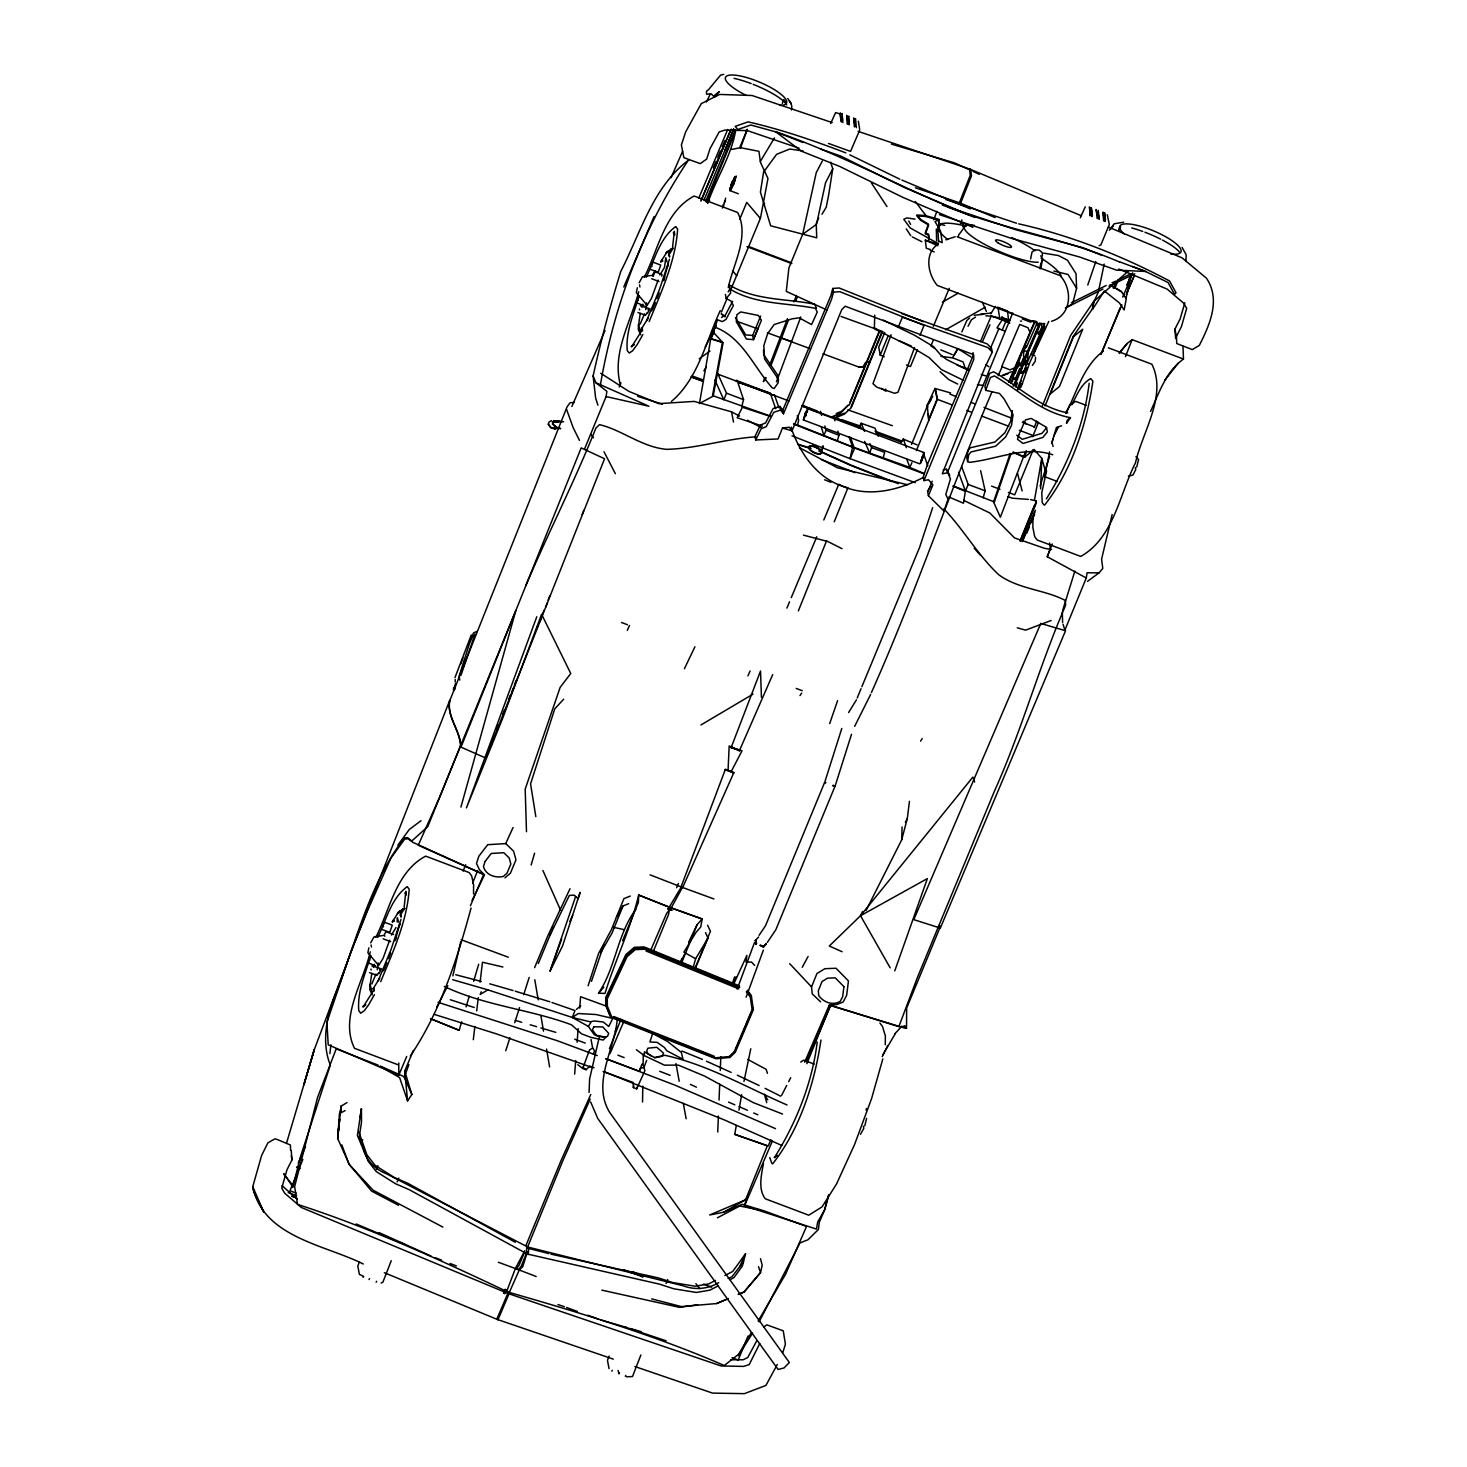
<?xml version="1.0" encoding="UTF-8"?>
<svg xmlns="http://www.w3.org/2000/svg" width="1467" height="1467" viewBox="0 0 1467 1467"><rect width="100%" height="100%" fill="white"/><g stroke="black" fill="none" stroke-linecap="round" stroke-linejoin="round"><path stroke-width="1.5" d="M470.43 905.762L483.688 874.387L413.016 842.425L408.119 838.794L404.69 839.106L390.864 858.122L367.502 910.769L350.631 952.743L326.903 1022.297L328.223 1044.779L398.749 1075.274L398.804 1063.025M378.101 962.957L377.257 969.797M646.562 302.862L645.718 309.702M473.529 893.935L473.603 885.041L471.677 875.909L469.165 872.572L425.668 856.141C396.053 871.728 389.892 909.632 375.864 937.266M817.192 1042.102C812.296 1082.848 796.141 1122.952 774.411 1157.646L777.272 1155.373L774.356 1157.261M820.952 1040.048C814.607 1083.306 799.772 1129.48 772.651 1163.844M885.279 1044.779L885.371 1035.867L882.456 1026.368L879.925 1023.031M1032.951 518.585L1032.878 527.497L1034.712 536.665L1037.224 540.003L1080.721 556.433C1113.801 537.912 1119.559 494.122 1135.495 462.783C1142.408 431.628 1167.439 395.742 1151.888 364.238L1108.374 347.826M1089.156 383.327C1084.26 424.055 1068.104 464.177 1046.374 498.872M927.254 405.204L928.593 419.837L937.083 399.171L935.066 388.37L927.254 405.204L932.774 396.347M927.566 407.533L927.584 405.387L911.539 444.464M642.546 1102.029L642.784 1086.13M643.096 1065.684L643.261 1054.333M782.534 1114.04L753.249 1102.597L704.6 1076.081L678.359 1065.134L664.478 1065.152L644.306 1055.617L644.398 1051.839L654.997 1057.817L662.204 1056.24L663.487 1053.104L656.794 1047.291L647.846 1048.19L646.672 1051.05L648.029 1053.874L651.605 1056.203M963.306 380.265L941.392 369.574L928.978 357.49L911.08 346.744L875.432 329.36L874.369 328.205L874.735 315.13M1185.959 261.511L1186.143 254.726L1182.109 247.446M866.062 910.512L901.692 839.839L902.077 826.948M454.752 686.648L453.798 690.407L454.073 688.243M866.612 1118.386L864.778 1125.812M1040.635 488.878L1041.772 458.364L1034.052 449.452L1024.773 457.117L1013.66 452.203M589.074 1092.475L589.606 1078.997L599.325 1036.839M635.889 909.265C617.13 934.332 615.828 967.633 598.518 993.214L604.991 993.416C615.241 960.243 630.682 928.483 638.695 895.035L671.208 907.908L682.412 887.443M717.73 1131.992L718.39 1116.039M719.05 1100.067L719.71 1084.113M720.279 1070.433L720.847 1056.753M397.154 922.028L397.337 917.81L398.547 922.028M370.014 985.842L371.774 973.465M638.475 325.729L640.235 313.37M442.906 1227.109L373.223 1190.269L349.586 1165.018L337.685 1138.594L341.059 1106.21L346.964 1102.597M337.685 1138.557L339.445 1113.563L345.112 1110.592M1040.653 323.363L1024.498 360.937L1020.464 373.15L1022.389 373.223M791.502 109.988L791.795 105.862L789.741 101.296M1039.718 322.905L1023.324 360.827L1023.122 358.957L1020.023 366.072L1019.767 362.532L1017.566 367.759M1039.59 332.844L1037.297 331.652L1038.324 334.329L1041.863 327.104L1041.662 323.253M1040.543 335.356L1043.844 328.626L1043.66 325.032M574.661 1074.137L575.706 1060.476M577.099 1042.267L578.145 1028.605M579.722 1008.104L580.584 996.716L606.861 1006.325M718.683 1282.69A39.811 38.564 -10.6 0 1 683.31 1285.844L526.8 1246.803L526.268 1253.79L659.527 1284.157L673.72 1288.778L696.367 1292.464L709.881 1290.153L718.427 1285.77M455.302 687.895L454.953 685.896M777.382 378.633L777.712 375.112L763.739 354.757L763.518 350.32M1036.692 321.346L1036.527 324.372L1026.258 347.496C1026.46 341.114 1021.307 357.71 1024.553 357.93M791.538 341.609L767.443 332.826M454.715 689.6L455.393 683.475M723.194 207.305L725.652 198.173M738.249 193.736L729.667 190.508L732.125 181.395M329.892 1053.636L330.955 1044.797M473.291 1039.7L474.868 1026.423M476.702 1010.928L478.279 997.652M480.112 982.138L482.478 962.224L502.888 967.01M901.692 839.839L907.34 818.366L909.43 801.349M921.276 460.143L921.093 461.628L924.338 452.68L808.024 408.78L805.438 412.85L803.421 419.965L919.754 463.865L922.321 459.794M923 454.935L922.138 458.786L923.256 456.347M600.296 385.473C613.903 305.943 642.711 228.522 687.656 161.242M830.707 162.287L832.743 168.815L828.617 195.221L826.214 207.25L821.978 214.274M584.673 448.7L606.091 396.567L606.88 391.359L595.895 382.777L593.126 375.919C600.902 340.711 610.162 305.851 620.798 271.358C640.731 232.886 652.852 186.437 689.215 159.665M1063.062 624.282L1064.877 630.132L1086.277 577.998L1087.065 572.772L1099.021 572.863L1102.781 568.462L1101.589 559.147L1112.151 514.587M360.13 1117.286L361.414 1108.777L361.505 1122.108L359.378 1136.283L368.089 1161.112L376.322 1171.638L395.522 1183.741L409.183 1189.645L528.248 1254.542L528.743 1247.537L386.499 1173.802A39.811 38.564 -10.6 0 1 362.881 1148.368L357.38 1135.458L361.414 1108.777M1012.322 410.577L1010.653 421.414L1004.877 432.765L994.938 442.025L970.237 447.802L967.963 450.589L966.826 457.447L967.597 461.592L969.54 462.325C997.248 459.373 1025.158 445.436 1052.701 454.77M526.58 1248.124L526.8 1246.803M1015.237 373.076L1021.839 352.172M379.605 970.035L379.898 968.33L371.848 965.854M404.14 906.991L405.864 891.423L406.304 894.98L404.819 893M460.73 941.759L452.881 975.83M648.066 309.94L648.359 308.235L640.309 305.759M661.727 276.181L662.02 274.457L654.52 271.633L652.888 274.219M672.601 246.896L674.325 231.328L674.765 234.885L673.28 232.905M806.667 411.017L803.421 419.965L808.024 408.78L806.19 412.685M745.584 1199.768L709.698 1214.969L723.689 1212.237L745.584 1199.768L767.314 1145.819L734.747 1134.339L736.287 1125.537M738.965 1110.116L741.66 1094.694M743.952 1081.491L750.792 1048.758M763.463 1163.258C761.593 1174.627 757.724 1188.692 765.279 1198.777L808.775 1215.208L822.052 1206.883L836.483 1184.071L854.601 1144.462L871.563 1098.636L882.822 1058.899M866.117 1110.171L866.41 1108.465M1034.51 500.064L1041.772 458.364L1045.513 471.274M1126.014 298.388L1131.405 274.604M967.597 461.592L968.733 454.733L971.007 451.946L995.708 446.17L1005.647 436.909L1011.441 425.558L1013.092 414.721L1003.996 398.804L999.485 393.449L985.696 390.332L984.925 386.188L989.62 373.388L993.636 371.774C1018.208 385.894 1038.856 407.441 1067.756 412.887M732.418 182.898L732.822 180.643M707.644 203.546C716.061 178.479 731.373 156.162 735.719 130.05M712.32 331.175L722.461 342.159L712.54 395.558L770.945 416.28M1040.763 268.754L1042.56 259.072M826.82 309.94L786.275 291.383L788.934 267.783L802.669 234.317L816.239 172.684L822.29 161.077M1128.086 271.322L1093.74 301.469L1092.292 309.06L1073.312 336.236L1045.091 405.882M850.402 437.258L854.014 447.472L797.663 425.082L798.653 419.929L797.241 415.693M1048.758 321.438L1029.834 362.386L1021.087 386.958L1017.456 389.672L1026.827 363.321L1044.687 323.602M1030.623 258.962L1031.998 252.049L1034.913 249.848L1039.149 250.087L1042.248 252.617L1042.359 255.973M1098.765 290.063L1104.156 264.097M806.337 413.401L806.006 415.876M1039.755 268.626L1040.983 262.868M823.079 445.895L821.538 452.771A7.023 2.769 26.3 0 0 812.92 446.445A7.023 2.769 26.3 0 0 810.187 450.149A7.023 2.769 26.3 0 0 820.676 453.945L820.713 449.104M617.24 1019.73C614.435 1049.932 591.586 1083.361 609.795 1112.609L789.356 1362.513L784.001 1367.977L778.097 1369.444L597.711 1118.404L590.688 1102.029M629.508 625.51L627.308 630.37M750.059 671.024L747.913 675.902M1010.671 383.382L1015.696 370.344M856.38 127.647L855.518 118.625L855.041 119.561M842.847 122.531L842.021 113.527L842.516 120.514M454.99 677.552L471.274 634.991M399.152 926.631L399.886 923.715L395.063 940.769L396.182 937.083M525.773 585.736C547.448 534.63 572.863 484.899 593.805 433.315L595.932 428.034L599.471 424.641C622.32 430.088 641.941 447.16 666.55 449.342C696.752 448.627 725.78 438.761 755.835 436.836M667.613 266.517L668.347 263.62L663.524 280.674L664.661 276.988M471.054 908.055C457.154 959.418 440.32 1011.68 410.283 1056.038M724.881 1275.557L732.748 1271.431L745.511 1253.79L742.43 1265.911L733.922 1277.665L729.979 1279.737M1046.613 470.815L1041.772 492.765L1042.212 502.594L1043.862 504.795M1043.642 253.131L1058.422 255.551L1067.499 260.227L1076.044 273.742L1076.595 288.265L1072.579 303.926L1065.427 308.088M729.667 190.508C733.958 187.776 738.048 169.989 730.823 187.721M883.226 457.906L884.674 452.313L871.618 447.637L869.876 443.566M1049.583 451.873L1044.669 476.683L1057.395 481.488M1051.857 443.107L1053.013 438.725M832.761 288.467L830.927 295.472L782.81 410.1L783.488 413.786L831.606 299.158L833.458 292.153L832.761 288.467L839.142 287.99L923.348 321.695M741.715 406.652L743.549 399.647L737.131 380.338M1024.975 453.101L1000.366 517.191L993.544 501.971L1010.213 453.505M1024.773 457.117L1026.368 451.084M828.617 1194.835L824.454 1210.128L817.706 1221.993L816.441 1229.089L744.539 1205.819L746.52 1198.392M453.321 689.93L454.293 687.693M454.99 687.986L455.43 686.373M983.202 497.771L985.127 490.803L980.634 470.669M286.523 1143.196L314.25 1049.73L353.969 944.198M460.913 807.088L515.852 610.437L439.66 797.094L418.26 845.212L484.477 874.937L472.062 900.445M368.877 947.847L367.869 952.798L378.339 965.084M389.635 940.182L382.997 958.538L378.504 965.634M637.338 287.752L636.33 292.703L646.8 304.989M658.115 280.087L651.458 298.443L646.965 305.539M805.236 416.041L805.713 414.372M693.286 967.01L695.633 958.721L708.011 938.055L705.499 932.645M828.947 1194.651L824.656 1209.908L819.301 1222.304L818.384 1229.529L808.005 1239.743L799.955 1242.952L759.173 1321.749M460.986 675.242L475.051 634.019M1184.841 302.789L1180.165 318.871L1174.884 329.195L1175.635 338.547M373.407 967.413L374.323 964.296M641.868 307.318L642.784 304.201M646.69 1060.439L643.94 1067.408L644.857 1070.763L636.678 1088.844L633.341 1087.579L633.872 1085.818M431.188 1019.033L459.171 1030.311L461.683 1021.784M466.103 1006.875L469.238 996.221M473.639 981.313L478.682 964.277M531.146 864.962L534.611 853.207M1014.926 385.491L1024.498 360.937L1027.468 362.111M376.01 973.941L371.811 984.027M644.471 313.846L640.272 323.932M400.986 919.406L391.121 949.332L378.834 979.204M669.447 259.292L659.582 289.219L647.295 319.109M728.255 287.697C733.188 263.895 749.912 236.132 737.626 212.477L694.129 196.046C664.514 211.633 658.353 249.537 644.325 277.171M1040.085 486.109L1049.602 456.402M1062.786 609.997L1074.871 571.103M732.968 181.395L734.013 178.057M1009.058 382.41L1035.28 321.071M527.405 1251.809L522.729 1266.755L519.281 1270L509.232 1292.629C440.1 1259.878 370.326 1227.934 297.508 1204.37L294.629 1186.546L317.532 1097.518L336.2 1048.887L378.101 1065.134M837.254 440.815L838.996 435.314L837.84 431.17M782.755 1352.647L785.413 1344.23L783.25 1330.826L766.874 1324.866L763.684 1327.048M505.785 1050.702L509.911 1037.774M514.734 1022.701L519.538 1007.609M523.682 994.681L529.184 977.444M1019.785 368.474L1015.201 379.256L1014.522 378.101L1013.569 379.623L1013.495 377.056M759.741 1343.534L749.234 1364.567L743.549 1366.4L721.122 1365.96L507.82 1293.417L496.763 1319.255L613.298 1359.139M680.431 962.81L681.788 958.556M575.632 896.502L550.107 971.044L562.576 945.903L580.107 892.413L578.108 898.739L574.129 895.09L569.324 895.475L549.923 935.469L538.297 963.507M588.102 985.806L598.591 953.44L611.372 929.748L623.878 898.666L630.278 896.062M591.458 981.405L603.891 944.73M681.44 963.324L697.155 924.577L702.18 919.002L669.245 907.156L681.33 887.022M932.664 507.637L919.534 547.539L861.862 686.721M747.29 129.518L740.45 148.149M921.441 459.244L920.616 463.297M943.208 469.807L946.362 469.257L950.469 478.957L945.793 494.452L948.03 499.22L944.014 511.066L928.428 495.754L932.884 484.88L928.464 479.746L923.953 480.626L973.74 359.543L973.666 354.702L845.212 306.218L841.728 309.702L792.033 430.821L782.479 428.089L778.005 438.963L755.707 439.972L755.028 436.286L760.493 425.008L765.536 422.973L773.127 408.578L779.912 406.432L782.81 410.1M1136.723 467.038L1138.575 459.611L1135.953 456.53M824.967 781.489L841.801 728.439M835.328 785.413L851.502 734.307M758.457 327.453L753.451 339.629L746.428 339.042L736.269 321.676L736.911 314.635L740.817 311.939L758.366 315.442L761.41 320.246L753.451 339.629L752.681 335.466L760.639 316.083M732.565 982.927L734.674 976.82M733.243 985.164L746.886 955.384L746.006 962.132L751.507 962.059L754.735 965.488M737.204 989.033L754.478 942.621M746.098 997.23L763.372 950.103M1011.075 453.486L994.406 501.952L953.367 485.962M1087.762 285.038L1095.812 261.603M829.68 723.579L837.584 700.658M636.678 1088.844L637.283 1087.102M1025.965 370.271L1026.973 367.337M370.252 951.845C363.358 982.358 339.28 1017.493 354.501 1048.318L398.015 1064.749M370.473 956.741C365.136 974.198 357.123 992.04 358.792 1010.653L360.442 1012.853M638.713 291.731C630.902 321.676 611.574 353.419 620.449 384.886M638.934 296.646C633.597 314.103 625.584 331.945 627.253 350.558L628.903 352.758M460.858 663.836L462.967 657.876M894.76 970.879L927.382 878.586L860.524 915.72L829.313 946.013L842.095 951.716M782.333 103.442L783.708 99.573A32.971 8.747 22.8 0 1 785.817 103.607M549.923 935.469L552.986 926.979M1026.075 451.103L1023.911 457.117L1012.798 452.203M550.107 971.044L561.659 939.1M871.618 447.637L869.656 453.046L864.65 441.365M404.305 1077.181L408.908 1064.584M990.188 348.963L999.027 328.351M536.794 616.763L466.433 807.877L502.686 718.262L541.598 614.288L570.755 673.5L560.174 687.308L525.186 789.118L526.488 831.697M985.696 390.332L990.408 377.532L994.406 375.919C1019.492 390.57 1040.837 412.282 1070.507 417.655L1066.472 423.431L1067.279 420.094L1070.507 417.655M722.497 208.039L723.286 204.5M734.49 180.661L733.243 182.898M733.537 184.402L736.287 176.04L734.252 179.359M594.08 1067.774L589.826 1066.124L586.048 1069.718L582.711 1068.471L589.569 1049.895L592.65 1048.043L591.018 1039.425M891.111 334.751L872.957 383.694L876.918 387.215L894.595 393.284L897.969 392.294L914.546 347.587M933.745 219.812L936.9 211.303M960.335 224.139L961.912 219.885M776.483 381.787L800.799 316.927M1034.235 427.575L1036.637 421.194M1042.212 406.322L1070.617 335.485L1093.74 301.469M1086.277 577.998L1047.255 556.745L1050.317 548.621L1049.602 543.028M388.48 958.684L390.644 953M656.941 298.59L659.105 292.887M524.746 1250.801L515.375 1268.515L506.628 1291.657C580.29 1312.837 653.934 1334.988 724.276 1365.484L738.69 1354.188L751.287 1332.733M605.651 1058.697L639.319 1071.185L642.014 1064.07M764.949 377.422L763.335 381.64L766.251 377.844M769.808 364.788L787.486 318.669M793.959 301.799L796.379 295.472M771.055 365.338L788.513 319.769M377.716 937.395C386.206 920.249 390.955 898.482 407.148 886.71M646.177 277.3C654.667 260.136 659.417 238.387 675.609 226.615M720.242 310.619C705.975 341.279 698.164 378.944 671.409 401.445M795.664 301.175L797.241 297.159M1047.255 556.745L1052.261 543.964M1125.464 356.664L1132.121 339.629L1183.484 359.067L1182.97 346.212M444.336 986.484C484.788 1005.757 529.844 1009.296 571.47 1024.791L581.61 1033.868L590.467 1037.206L603.157 1040.085L605.761 1037.261L594.355 1034.858L588.34 1026.387L572.295 1017.456L574.991 1010.561L551.977 1002.529M609.447 1048.667L620.926 1019.363M733.555 180.111L734.949 176.572M731.263 187.721L733.793 181.413M1034.107 352.465L1041.827 332.899M933.269 340.124L930.94 345.992L934.754 348.376M496.818 729.227L498.523 724.936M502.704 714.411L504.428 710.046M508.591 699.594L510.351 695.175M514.477 684.777L516.164 680.541M536.519 629.27L538.206 625.015M542.24 614.893L544.129 610.144M548.126 600.076L549.795 595.84M582.124 514.495L583.811 510.241M511.873 692.076L513.56 687.821M539.801 621.861L541.488 617.607M545.724 606.971L547.411 602.717M1015.916 387.031L1017.585 382.869M1018.887 386.444L1021.215 380.613M354.776 942.089L449.764 700.272C446.665 716.281 459.996 730.163 460.455 745.933L427.777 826.599L411.75 841.031L407.643 837.675L404.214 837.987C368.492 885.041 355.252 945.628 333.357 999.687C325.747 1019.987 322.043 1044.596 330.313 1065.024L300.332 1157.188L292.887 1187.023L284.066 1173.71M460.986 747.143L581.17 447.893L604.569 458.749L490.968 745.108L485.742 758.036L460.986 747.143C460.931 731.024 446.005 716.593 449.837 700.511L567.051 406.872L570.095 402.728L574.331 402.453M734.289 134.359L706.379 202.391M463.114 871.086L465.644 864.76M472.667 883.006L477.674 870.518M717.308 372.618L726.495 393.156L723.799 399.831L714.906 379.953M527.075 1251.681L521.243 1266.204L518.474 1269.688M772.706 674.618L739.735 749.949L730.768 747.547L742.027 750.792L731.281 771.422L725.065 769.79L733.94 772.412L682.668 887.535L650.083 874.845M798.341 610.932L826.563 540.865M834.246 521.775L847.926 487.796C819.521 480.993 800.909 455.448 791.63 429.153M947.792 471.659L1012.743 312.929M830.23 1006.014L806.868 1063.685M1020.262 541.415L1036.399 501.237M503.566 1293.307L505.216 1289.2M504.758 1293.766L506.427 1289.658M1032.64 436.744L1038.453 422.349M820.658 1001.851L812.223 993.856L811.544 986.924L816.954 973.52L824.876 968.697L836.025 968.257L848.439 980.91L846.679 995.176L843.25 1001.943L836.758 1004.547L829.277 1005.115L804.649 1062.163M628.683 903.654L623.017 905.964L612.069 932.975L600.755 952.725M694.973 968.422L710.431 931.343L707.607 925.255M733.665 128.876L724.973 150.202L733.573 129.279M735.407 129.573L705.774 201.217M739.863 147.342L747.18 129.371M527.093 1248.289L562.65 1161.167L590.192 1099.15M1020.097 540.608L1034.693 504.813M1101.039 354.501L1120.018 307.997M619.221 387.05L620.926 382.869M302.844 1159.407L289.953 1190.764L296.077 1193.074M361.084 1143.637L362.679 1139.749M376.322 1169.566L377.918 1165.678M359.488 1261.858L357.801 1265.984L359.397 1274.383L363.651 1276.382L363.119 1277.335M397.154 1181.907L398.749 1178.019M481.286 991.765L480.186 994.479L487.851 989.858L572.295 1017.456L590.192 1021.839L594.208 1020.977L603.267 1022.004L608.75 1026.46L612.766 1018.446L596.115 1014.541L578.291 1013.532L572.295 1017.456M850.035 402.233L866.337 362.532M867.07 360.754L879.081 331.505M849.301 405.039L866.465 363.248M867.199 361.45L879.228 332.202M851.098 406.836L881.41 333.046M882.419 331.854L851.263 407.716L844.552 414.042L834.521 418.315M884.784 332.422L878.733 347.166L880.218 355.142L884.253 356.664M593.346 1053.838L594.593 1050.794L592.65 1048.043M880.218 355.142L888.012 336.181M898.262 327.196L902.37 317.202L987.951 347.587L992.279 352.098L984.889 367.594L942.309 473.749L947.04 472.942M615.351 1031.173L616.947 1027.303M919.937 335.375L924.045 325.381L839.839 291.676L833.458 292.153M917.407 349.714L910.475 366.567L906.441 365.045M639.319 1071.185L640.566 1068.141L643.94 1067.408M916.362 450.626L937.413 399.354L935.396 388.572L950.598 392.918M932.205 481.194L927.731 492.068L928.428 495.754M857.205 697.999L861.019 688.72M825.774 782.498L824.491 782.755L765.499 925.769L759.062 935.323M854.619 726.385L870.628 694.478M834.851 786.679L775.86 929.693L767.314 942.456M609.135 1356.113L607.448 1360.239L609.043 1368.638M666.11 1283.442L667.705 1279.554M1033.226 449.727L1014.706 494.837L1008.397 492.454M1020.885 540.736L1036.454 502.741M748.097 1335.942L738.213 1359.982L732.106 1357.672M830.67 123.54L835.585 112.611L839.766 113.803L841.435 121.999L840.408 112.922L839.766 113.803M859.68 130.196L850.53 151.394L828.47 143.436M1080.317 217.776L1085.232 206.847M725.927 140.3L715.511 165.276M525.956 1245.483L561.054 1160.562L590.761 1094.529M961.637 466.488L968.183 484.44L965.414 491.097L958.556 472.264M730.438 130.471L701.391 200.025M739.716 219.298L746.74 202.391L760.364 218.418M534.611 967.652L547.961 935.506L570.04 888.69M676.599 887.718L678.359 883.501M708.011 938.055L695.028 969.1M715.401 326.463L710.101 338.327L722.461 342.159M721.379 312.123L727.357 297.783M730.786 289.586L736.764 275.246M1026.68 533.365L1029.321 527.038M1031.081 522.839L1034.602 514.404M727.705 129.481L698.769 198.1M731.208 129.096L700.823 201.144M404.727 1071.093L411.86 1094.51L407.588 1100.837L404.727 1071.093L413.364 1050.445M786.899 608.108L789.521 601.8M791.281 597.619L816.771 536.775M823.794 519.996L838.739 484.33C865.805 498.468 897.804 490.73 923.568 477.325M524.214 1253.001L519.025 1265.379L516.182 1268.827M933.324 326.371L949.259 288.321M922.23 459.281L923.862 455.393M992.022 391.726C949.589 491.207 915.536 593.823 871.38 692.626M298.259 1163.019L305.503 1146.717M703.977 200.117L725.083 149.909M824.839 425.998L826.104 430.198L823.867 435.497L821.227 426.769M1022.206 541.598L1035.39 510.241M940.329 928.098L1065.537 630.737L1040.781 623.438L913.813 919.644L940.329 928.098L939.687 925.824M713.347 167.861L716.024 161.535M717.821 157.317L720.499 150.991M398.749 1075.274L406.707 1056.442M1002.218 330.002L1006.71 319.513L1010.341 320.374L991.215 316.083L980.378 341.646M734.362 1051.417L752.131 1009.571L750.26 996.9L746.3 991.784M735.939 1048.868L753.158 1008.324M1032.236 355.637L1044.761 326.169M1013.165 386.298L1039.901 323.749M1101.589 352.575L1121.852 304.898M722.277 146.792L724.936 140.575M1127.371 285.276L1132.707 272.825M1127.279 291.805L1134.413 275.118M1126.289 294.464L1134.358 275.576M1023.159 539.563L1034.748 512.441M623.787 286.982L654.117 216.456M609.979 1053.673L623.31 1022.682M1034.583 321.695L1008.581 382.117M1115.213 287.33L1117.762 281.371M1122.695 297.086L1128.655 283.241M744.539 1205.819L772.357 1141.088M806.447 1061.741L830.67 1005.372L905.341 1028.294L904.681 1026.258M1127.059 285.056L1131.57 274.622M653.127 276.309L655.492 270.863M649.184 321.566C661.269 291.86 675.517 261.493 677.644 229.109L675.994 226.927M380.723 981.661C392.808 951.955 407.056 921.588 409.183 889.204L407.533 887.022M1066.161 413.089C1076.833 391.799 1083.545 365.723 1103.441 351.035M1127.133 284.488L1131.662 274.054M730.346 190.508L732.216 186.236M671.079 177.672L682.558 151.413M571.855 406.469L605.046 330.497M639.154 282.746L642.473 276.768L652.558 275.264M370.693 942.841L374.012 936.863L384.097 935.359M652.577 308.785L655.309 302.569M384.116 968.88L386.848 962.664M1024.755 372.673L1026.698 368.235M770.909 1139.786L768.195 1145.984L734.747 1134.339M818.714 218.033L816.22 223.699L816.734 237.801L770.652 225.79L760.419 192.122L763.592 172.097L776.63 154.31L789.741 149.029L803.091 150.954M961.82 331.945L966.845 320.503L969.577 318.046M911.906 462.692L909.815 467.423L852.657 446.958L849.008 436.744M1098.123 292.355L1093.942 301.872L1092.493 309.445L1104.394 290.961L1119.523 303.064L1124.162 309.959L1126.234 298.773L1121.375 291.493L1111.601 285.717M1113.343 288.339L1115.965 282.416M1128.618 280.325L1131.222 274.421M651.66 310.857L653.127 307.575M383.199 970.952L384.666 967.67M982.652 341.206L989.968 324.775M995.341 306.456L990.812 313.773M998.147 375.699L1002.181 366.695M469.733 641.336L473.493 632.974L476.83 631.378M680.651 962.719L684.172 954.852M739.698 1266.718L745.511 1253.79M1183.484 359.067C1165.898 371.426 1159.205 392.753 1150.55 411.42M484.477 874.937L479.416 869.656L476.5 863.495L478.81 856.288L487.686 844.699L505.748 843.58L513.065 827.498M653.714 950.433L668.585 914.418L669.594 907.303L638.695 895.035L638.402 902.388L622.576 940.787M569.838 921.459L572.643 915.39M1019.198 387.251L1020.354 384.757M607.026 997.523L609.85 991.509M617.405 975.445L623.053 963.416M1025.543 368.107L1023.911 371.554L1020.464 373.15L1019.822 371.554L1021.821 371.793M1118.844 230.484L1120.605 226.762A32.971 8.747 22.8 0 0 1119.028 229.402M684.411 668.732L694.918 646.8M650.156 951.533L666.531 913.629L670.841 907.78L702.18 919.002L700.694 927.107L696.238 932.058L683.842 952.175L695.633 958.721M733.115 983.092L736.012 977.059M688.591 942.309L697.155 924.577M890.176 967.853L860.524 915.72L862.486 911.667M905.396 822.419L907.34 818.366M1027.523 362.202L1024.351 363.119L1024.589 364.421L1027.633 359.232L1028.202 352.942M651.586 264.812L653.218 262.226L660.718 265.069L658.371 271.78M637.778 298.259L639.41 295.674M647.094 312.728L645.462 315.313L637.962 312.489M383.125 924.907L384.757 922.321L392.257 925.164L389.91 931.875M369.317 958.354L370.949 955.769M384.427 934.314L386.059 931.728L393.559 934.552M378.633 972.823L377.001 975.408L369.501 972.584M755.707 439.972L761.19 428.694L766.232 426.659L773.824 412.264L780.609 410.118L783.488 413.786M1071.754 404.837C1076.76 395.43 1080.849 384.171 1090.568 378.651M706.397 102.03L710.266 94.108M647.479 313.443L649.899 308.51M379.018 973.538L381.438 968.605M732.638 301.358L725.266 315.222L721.544 317.477M734.032 179.359L735.389 176.59M369.061 1279.554L369.519 1278.601M882.786 1054.956L895.328 1033.557M882.235 1056.662L887.81 1045.439M848.384 117.048L848.843 116.131L849.191 124.915L848.586 119.01M611.831 1371.223L612.307 1370.251M291.236 1150.476L291.951 1159.902L286.982 1169.749L281.756 1188.087L284.616 1193.148L301.358 1207.488L509.012 1293.876L497.973 1319.713L384.354 1272.714M1108.429 227.073L1182.09 257.862L1206.497 278.235C1220.929 299.891 1209.762 324.757 1199.328 345.387L1192.304 349.604L1176.736 343.516L1176.461 336.438L1181.43 326.646L1186.675 308.4L1183.832 303.357L1167.09 289.072L1118.844 269.011M376.157 1282.25L376.652 1281.296M968.073 326.297L971.429 319.769L975.482 317.092M705.187 347.092L716.299 325.527M832.743 168.815L825.518 182.825L816.532 224.304L802.669 234.317M436.726 1007.187L447.838 985.622M1053.581 436.543L1058.624 426.732M1065.702 413.016L1069.736 405.167L1075.623 401.353L1086.222 405.35M781.636 1095.317L786.679 1085.507M788.696 1081.601L790.713 1077.677M625.345 1376.321L625.859 1375.368M729.924 188.253L731.96 184.934M724.331 202.464L725.395 200.429M858.8 427.741L861.166 423.266L874.955 428.144L878.201 436.212M802.247 967.303L808.079 956.447M646.709 320.705L648.139 318.046L641.611 328.645L642.473 331.029L642.289 327.783L641.611 328.645M378.248 980.8L379.678 978.141L373.15 988.74L374.012 991.124L373.828 987.878L373.15 988.74M756.88 1340.545L747.748 1357.507L743.146 1359.781L730.694 1359.744M660.792 261.823L661.819 259.934L662.882 261.016L660.792 261.823L666.825 252.196L672.308 248.271M392.331 921.918L393.358 920.029L394.421 921.111L392.331 921.918L398.346 912.309L403.847 908.385M848.604 712.522L856.435 699.851M777.29 1364.475L765.921 1385.435L744.429 1393.65L712.577 1393.118L634.881 1366.529M619.514 1372.984L619.001 1373.901L618.047 1370.416M641.299 331.469L631.543 346.872L634.166 344.562L631.25 346.45M642.858 334.586L637.191 344.562L632.589 350.815L629.343 352.905M372.838 991.564L363.082 1006.967L365.705 1004.657L362.771 1006.564M374.397 994.681L368.73 1004.657L364.128 1010.91L360.882 1013M668.604 255.331L672.986 248.528L671.171 248.803M400.143 915.426L404.525 908.623L402.71 908.898M1025.8 346.194L1023.269 350.888M952.56 357.545L957.749 348.614L971.081 357.013M616.415 917.297L623.017 905.964M953.99 355.509L957.107 350.136M758.146 1321.034L785.615 1274.218L806.538 1226.467L764.344 1210.935L742.247 1204.297L723.689 1212.237M728.164 291.86L729.943 288.889M760.346 161.425L774.466 137.88M659.893 274.989L664.514 267.397L665.798 257.715L667.008 261.933M391.432 935.084L396.053 927.492M928.684 403.627L930.903 400.088M453.45 688.426L454.202 687.216M804.503 416.298L805.438 412.85M807.547 411.475L806.483 412.502M922.651 457.319L922.046 458.272L922.523 456.604L921.863 457.264M738.268 1355.801L752.553 1333.21M920.598 741.11L922.211 738.579M703.848 370.858L706.324 367.043M1009.223 320.356L1003.3 318.156L996.955 327.911L1005.28 331.322M799.992 695.578L801.66 693.066M626.647 1376.816L632.479 1376.541L640.896 1354.976M588.34 1026.387L590.761 1022.792M927.474 491.207L930.867 486.31M900.775 442.631L903.287 439.073L917.077 444.886M1110.482 228.925L1114.187 223.773L1123.685 222.214M965.231 226.01L959.436 233.986A44.597 9.297 23.2 0 0 958.574 236.26M397.905 845.12L409.275 829.497L421.011 820.713M1110.849 228.815L1113.453 225.331L1109.327 230.209M1164.67 380.283L1178.459 362.936M743.604 1261.657L731.886 1276.84L728.109 1278.509M1119.358 353.474L1127.114 343.516L1132.121 339.629M822.033 447.435L822.95 446.28M1046.594 427.686L1042.083 433.278L1022.279 439.33L1016.741 435.167M860.524 915.72L972.859 777.107L974.601 782.058M714.484 97.17L719.215 91.632L713.494 96.162L711.22 93.87L706.654 94.236L706.489 92.769A45.257 9.517 22.3 0 1 708.304 89.945L720.59 75.129L723.708 74.377M1119.211 352.703L1127.114 343.516M598.518 993.214L603.817 987.163M894.943 1033.703L901.655 1026.405M766.031 943.959L763.152 947.132L766.031 943.959L763.372 946.948L765.957 944.051L763.592 946.618L765.902 944.161L763.757 946.307L760.144 945.408L763.904 946.013L765.829 944.308L763.757 946.307L760.163 945.371M563.658 699.191L554.764 708.854L530.559 783.855L535.822 816.606M731.024 184.365L732.051 184.182M758.641 936.973L755.688 940.09L755.817 944.363L755.45 940.384L756.55 943.281M735.077 1050.904L729.062 1056.57L715.309 1057.817L611.684 1016.851L607.356 1006.142L607.265 998.88L627.051 956.759L635.303 949.607L644.912 949.222L738.726 987.529M730.089 289.146C756.128 304.769 786.734 302.642 815.432 308.345L817.229 312.141L811.563 324.592L799.24 317.862L792.143 318.816L774.173 324.537L767.681 333.541L763.83 345.625L764.527 358.902L778.482 379.275L778.152 382.795L774.118 388.553L772.192 387.82C753.69 367.007 742.54 337.52 715.016 327.196L717.491 319.788L722.332 321.621L726.037 319.384L733.408 305.503L730.841 300.882L726.202 298.608L730.713 293.033L729.301 285.001C755.358 300.607 785.964 298.479 814.662 304.201L816.441 307.997M860.469 1134.321L863.806 1128.343L863.403 1126.216M504.96 877.853L510.388 873.232L515.962 859.882L513.597 851.19L505.748 843.58M673.298 248.106L668.475 252.141L671.391 249.812L668.475 252.141L669.539 257.073L669.52 255.625M404.837 908.201L400.014 912.254L402.93 909.907L400.014 912.254L401.078 917.168L401.059 915.72M576.439 1009.369L580.749 1005.757M1087.487 581.39L1099.021 572.863M699.227 358.755L709.955 351.09M1019.033 385.986L1022.572 383.529M1044.614 505.07C1071.735 470.705 1086.552 424.531 1092.897 381.273L1091.246 379.073M800.725 1062.035L803.659 1060.128L814.258 1064.125M700.951 724.955L752.993 694.148M942.364 302.184L958.226 293.143M945.61 329.818L985.237 307.226M1032.346 365.393L1035.225 361.267L1035.574 357.416M1051.582 321.255C1071.845 315.222 1072.909 289.531 1060.201 275.649L957.162 236.755M1065.574 307.923L1102.964 289.072M717.4 1217.793L739.753 1206.021L759.869 1210.037M551.482 420.681L549.098 421.928L548.2 424.403L550.693 427.722L555.461 429.244L556.341 427.502L560.614 428.382M1071.387 302.807L1106.191 285.497M1130.544 273.944L1117.542 280.307M1134.761 273.779L1108.96 286.193M715.548 1280.416L708.708 1283.9L695.193 1286.229L672.546 1282.525L658.353 1277.904L550.95 1254.138M1011.46 371.719L1002.053 375.515M1112.041 282.819L1115.709 281.151M836.263 413.529L841.948 411.108L848.329 405.112L840.499 413.181L831.477 417.031L801.771 405.809M836.373 416.591L844.387 413.162M1033.96 320.631L1030.476 322.117L1022.224 318.871M1015.201 367.63L1009.974 369.867L1001.723 366.603L1019.693 324.445L1027.945 327.709L1030.164 332.569M475.473 634.844L472.759 636L469.44 643.646L459.189 675.957L459.703 680.101M716.556 1303.558L728.329 1298.588L716.556 1303.558L681.293 1306.584L651.678 1298.882M1051.124 620.523L1025.58 630.15L1017.273 627.803M1003.153 375.424L1008.012 373.7M1025.011 364.788L1028.129 363.761M1061.595 425.76L1056.442 427.447L1051.967 442.429L1053.086 446.481M945.812 239.799L955.219 236.737M1018.795 389.672L1018.758 386.298M874.369 328.205L876.569 328.736M552.344 422.056L559.202 421.451M974.198 315.313L983.66 314.25M980.323 314.286L991.234 312.984M705.297 201.162L709.661 200.282M731.52 149.451L740.487 147.69L758.934 151.321L760.474 162.36L767.975 178.497L760.474 218.143L736.636 275.576L732.546 270.753M1042.89 323.712L1044.284 323.455M1128.398 476.133L1133.001 475.015L1135.751 469.55L1135.366 467.441M697.632 1304.805L679.569 1307.372L601.818 1290.135M654.465 1057.542L664.881 1055.286C707.956 1064.749 746.795 1087.542 787.045 1104.963M782.479 428.089L789.356 427.227L792.033 430.821L791.336 427.135M940.237 225.515L938.403 220.435L939.265 227.348M901.27 1026.57L905.066 1026.093L906.514 1028.44L906.661 1008.031L939.962 927.602L939.265 925.329M1020.427 321.163L1021.6 321.071M858.635 367.227L863.201 366.952L865.842 362.477L869.638 362.221M635.064 948.25L644.691 947.865L736.416 985.311M554.434 421.762L558.854 421.964M554.269 422.129L556.011 422.074M940.97 356.371L952.798 357.893L963.122 361.927L965.304 368.584L956.759 364.788M381.182 1283.002L382.832 1282.305L391.249 1260.721M1099.223 245.649L1100.855 244.952L1109.327 224.451L1107.292 214.787M824.491 782.755L825.628 782.865M985.824 315.863L991.215 316.083M1028.459 499.403L1012.175 498.175L1007.976 496.616M752.681 335.466L745.658 334.898L735.48 317.532M612.913 1018.263L615.993 1018.538M554.104 420.717L561.678 421.909M553.939 421.084L557.387 421.542M977.48 384.647L983.33 385.491M915.005 219.133L906.716 217.886L903.782 219.335L910.218 227.953L938.495 243.779C923.99 253.259 927.657 273.651 937.193 285.387L1040.231 324.28M1051.527 549.428L1044.889 548.42L1014.596 537.967L989.895 513.028L963.617 500.32M563.603 421.836L556.855 420.809L552.509 421.689L554.068 425.632L556.782 426.97M1023.929 350.723L1027.377 351.365M556.176 427.887L560.449 428.767M613.114 927.217L624.19 929.656M606.091 396.567L648.927 406.231L595.895 382.777M1053.874 271.083L1068.031 274.457L1076.595 288.265M907.431 484.733L837.455 467.79L799.478 447.728M940.567 224.359L944.656 225.368M1030.494 499.569L1036.289 500.999M529.404 1248.637L548.786 1253.588M803.476 535.143L827.81 541.506L842.058 548.713M455.705 974.73L481.268 981.441M1018.685 223.846C1071.387 235.655 1121.852 255.753 1169.529 280.949L1176.021 292.795L1174.572 294.39L1168.08 282.544L1145.874 271.633L1119.523 261.804M739.515 416.06L731.52 411.824L694.239 401.408L658.756 403.627L628.848 391.359L600.718 373.26M489.758 983.825L513.047 990.537M452.643 979.699L487.851 989.858M600.663 1319.933L626.207 1327.323M630.462 1328.552L641.097 1331.633M891.441 144.133L954.559 162.892L968.972 169.549M515.265 1020.372L521.665 1022.261M530.192 1024.773L536.592 1026.68M540.865 1027.927L555.791 1032.346M829.277 1005.115L898.849 1026.643L917.425 977.462L994.443 791.116C1020.977 732.345 1038.049 669.924 1063.373 610.584L1065.574 605.339L1065.409 600.535C1044.669 589.532 1018.666 589.386 998.752 574.752C977.756 555.094 963.691 529.514 943.831 508.847M515.229 991.197L549.887 1001.796M438.028 1002.309L557.277 1040.726L597.252 1055.58M798.36 444.373L810.884 448.205M798.25 444.739L810.756 448.59M637.595 396.328L662.461 404.195M981.295 374.507L985.659 375.845M930.316 249.5L926.3 248.253L925.31 240.166L938.275 244.2M434.177 1014.357L496.323 1033.832L592.375 1067.573M555.626 428.859L550.858 427.337L548.365 424.018M450.296 999.742L474.226 1007.499M556.616 427.337L552.289 423.908M553.756 427.52L556.085 428.291M553.591 427.906L555.92 428.676M939.448 214.659L1011.46 238.369L1079.309 256.908L1116.497 270.13L1145.91 271.468L1132.102 266.407M793.574 423.743L797.663 425.082M770.377 416.463L742.394 407.239L737.149 417.765L762.473 426.108M794.05 424.256L854.711 448.058L850.09 458.676L792.015 435.846M947.792 206.994C1003.813 229.384 1064.143 238.039 1119.468 261.988M945.72 199.53L1016.521 223.241M942.456 205.178L1015.567 229.659L1083.196 247.813L1102.175 255.478M557.973 1304.548L564.465 1306.73M625.034 1327.048L666.146 1340.838M939.302 220.343L925.329 216.419L916.967 215.961L920.818 220.435L928.648 225.056L925.384 233.95L928.703 235.087L928.794 239.304M738.213 382.392L770.01 393.101M832.156 122.586L752.039 95.502L719.655 94.438L701.263 103.625L685.694 131.847L681.385 144.94L683.879 157.666L700.217 163.626L706.672 159.078L710.028 148.662L719.197 131.92L724.881 130.105L747.326 130.6L799.038 148.185M858.14 131.37L970.751 169.439L971.429 175.875L960.647 203.179L915.39 187.776M860.451 426.127L841.6 419.599L842.278 420.974L861.202 427.594M875.102 431.206L902.388 441.219M996.955 307.355L1007.554 311.041L1008.728 322.208L992.04 316.322M703.445 381.218L690.975 376.872L703.261 381.402M875.927 432.747L901.196 442.025M821.08 149.176L840.719 156.07L903.965 187.336L969.65 215.246M901.692 313.516L987.254 343.901L991.582 348.413L992.279 352.098M847.853 409.825L892.376 425.705M692.167 375.992L702.583 379.696M841.013 316.432L882.896 331.615M603.102 1071.497L633.139 1082.463L633.341 1087.579M566.592 1307.5L577.246 1311.388M587.882 1315.276L598.536 1319.163M713.916 898.941L681.055 886.93L725.432 769.185L733.793 773.091L728.072 770.212L729.172 745.933L739.716 750.921L731.446 746.813L760.529 671.042L761.428 697.338M667.742 908.807L672.051 910.384L667.833 908.788M461.188 939.76L508.315 957.217M574.734 1039.204L585.241 1043.092M498.395 1262.262L519.281 1270M1022.371 422.368L1034.418 426.879M968.183 484.44L985.127 490.803M748.904 246.603L791.63 262.868M746.923 246.658L791.758 263.583M650.303 269.305L657.803 272.147M651.605 278.712L659.105 281.554M737.663 321.585L756.917 328.535M810.444 348.761L780.206 337.648M822.932 353.767L858.727 367.007L863.33 366.677L865.97 362.184L869.766 361.909M937.413 399.354L952.12 404.91M966.826 410.467L971.026 412.044M981.533 416.023L1008.856 426.329M1019.363 430.289L1031.961 435.057M636.495 302.752L643.995 305.594M736.177 380.375L770.34 393.266M802.357 405.35L817.284 410.998M716.886 373.773L789.026 401.004M736.342 381.237L772.632 394.935M802.504 406.231L817.449 411.86M991.582 486.109L999.981 489.281M621.513 622.485L627.509 624.759M796.196 688.445L802.192 690.7M381.842 929.4L389.342 932.242M383.144 938.807L390.644 941.649M368.034 962.847L375.534 965.689M703.482 1284.102L711.642 1287.182M623.86 1269.744L642.894 1276.913L632.754 1271.596M726.495 393.156L743.549 399.647M605.908 1058.661L675.003 1085.177L775.511 1128.655M515.375 1268.515L536.17 1276.51M617.882 1055.176L624.153 1057.597M659.692 1071.295L670.144 1075.311M288.229 1192.543L296.682 1195.788M291.878 1196.118L295.931 1197.677M821.41 459.611L855.188 472.704M802.944 142.482L775.475 131.81L750.774 125.007L737.828 129.499L735.15 126.364L748.115 121.871C781.398 129.481 814.038 140.685 845.817 152.88M949.883 394.128L956.282 396.622M971.209 402.435L975.463 404.103M983.99 407.423L1011.717 418.223M898.299 483.725L851.098 465.149L819.228 450.772M891.826 481.634L850.915 465.497L819.099 451.158M604.716 1071.919L724.496 1119.981L781.746 1145.434M431.041 1256.064L379.091 1232.592M435.277 1257.696L441.604 1260.171M450.039 1263.472L456.365 1265.929M824.546 479.782L830.909 482.295M613.811 1016.539L714.246 1056.24M618.689 1019.07L629.233 1023.232M669.3 1039.076L677.736 1042.414M681.953 1044.082L692.497 1048.245M696.715 1049.914L705.15 1053.251M612.601 1017.896L652.668 1033.722M661.104 1037.059L715.914 1058.734L729.924 1057.469L735.315 1052.224L753.378 1009.644L751.269 995.433L747.235 990.225M826.104 430.198L838.996 435.314M801.991 405.625L816.606 411.475M814.607 446.39L818.476 447.948M940.824 349.88L952.211 354.592M834.503 417.802L842.773 421.157L835.97 417.27M937.871 245.759L925.31 240.166M930.335 250.344L934.167 251.902M681.88 1051.032L702.4 1059.376M430.528 1018.63L459.171 1030.311M291.915 1196.228L295.986 1197.879M739.533 985.897L644.068 946.93L634.294 947.315L625.896 954.577L605.761 997.45L605.853 1004.822L609.52 1013.917M739.753 987.218L644.288 948.25L634.514 948.636L626.116 955.897L605.981 998.77L606.073 1006.16L610.492 1017.053M646.012 950.983L738.781 988.868M363.321 1264.004C324.775 1244.713 263.125 1237.231 252.746 1186.73L261.584 1155.556L267.838 1142.921L274.824 1138.887L276.878 1139.364L290.374 1144.975L290.594 1150.165M995.103 217.556L959.436 202.721L970.219 175.417L969.54 168.98L1081.069 215.631M901.875 180.056L970.31 208.901M356.133 1223.973L393.908 1239.89M398.107 1241.65L404.415 1244.309M974.877 217.428C907.284 191.15 844.185 155.172 775.53 131.627L801.349 151.156L839.674 166.431L903.049 197.44L972.841 227.275M938.477 241.046L942.291 242.66L940.475 230.924L935.066 221.627L939.137 219.408L925.164 215.484L916.783 215.026L920.634 219.5L928.464 224.139L925.2 233.015L928.519 234.152L928.666 240.496M923.99 473.456L909.815 467.423L906.808 459.153M924.118 473.841L852.547 447.252L850.053 458.658L915.261 482.68M952.945 486.127L965.304 491.39L963.489 503.218L948.801 496.965M898.794 340.656L911.355 346.047M968.55 370.344L946.838 359.635L940.512 354.757L933.489 346.634L914.234 335.081L883.134 320.099M728.567 1102.102L734.839 1104.834M739.02 1106.631L747.4 1110.262M753.671 1112.995L757.871 1114.792M999.816 318.669L1009.828 323.088M1012.248 313.608L997.927 307.245L999.504 316.762M380.1 1066.014L403.938 1076.576L411.86 1094.51M957.749 384.097L948.746 379.586L940.09 371.701M912.272 236.902L921.808 241.688M706.507 1061.228L731.171 1072.414M973.098 171.456L979.278 174.316M690.407 1084.388L696.422 1087.194M1031.154 354.115L1034.895 355.876M737.333 1075.201L759.154 1085.525M849.815 154.842L899.821 179.194M297.398 1167.109L300.277 1168.521M936.533 229.989L937.981 230.722M765.096 1088.349L780.737 1096.216M963.929 367.135L969.412 369.959M515.284 1242.256L408.009 1183.392L394.348 1177.506L375.149 1165.403L366.915 1154.877L358.902 1132.084M296.572 1167.054L299.305 1168.447M398.511 1205.269L371.536 1191.076L348.761 1163.716L341.829 1144.902M747.51 420.277L761.501 427.667M747.803 1059.467L766.122 1069.296L767.443 1073.294M985.714 364.825L988.886 366.677M382.007 1067.389L399.592 1077.603L407.588 1100.837M1009.443 321.456L1001.704 316.964L1003.3 318.156M1036.527 324.372L1039.461 326.096M1109.859 284.946L1121.595 291.878M881.282 388.388L885.885 391.176M833.109 785.267L834.906 786.55M636.366 1049.749L644.306 1055.617M721.287 314.085L724.9 316.78M1041.863 327.104L1043.844 328.626M721.434 313.755L725.01 316.487M577.796 1064.657L582.711 1068.471M582.821 1067.206L586.048 1069.718M1023.177 421.231L1026.552 424.165M974.216 548.273L980.378 555.204M282.067 1185.721L297.361 1199.236M1024.498 360.937L1026.001 362.312M789.704 963.672L811.544 986.924M747.455 991.545L751.489 996.753M695.89 1283.643L699.777 1288.741M915.335 201.547L926.282 216.052M590.871 434.342L593.493 437.808M771.917 1163.569L769.772 1157.555M283.718 1174.205L291.676 1183.942L292.556 1187.536M910.714 235.674L906.313 228.907M871.398 182.898L886.948 206.554M787.779 98.564L791.08 103.625L789.466 100.985M767.791 1099.938L764.38 1094.254L766.691 1102.652M946.362 469.257L949.791 475.271M908.751 220.985L910.585 224.359M603.982 451.726L615.37 473.694M579.465 440.412L573.065 427.465L566.574 409.385M986.356 311.407L982.395 302.294M542.9 870.499L560.541 910.072M861.166 423.266L864.65 431.39M903.287 439.073L906.423 447.673M923.275 452.955L927.767 465.809M774.466 394.916L778.94 407.753M770.67 394.311L775.713 408.743M758.531 1266.681L760.548 1272.549L744.044 1292.005L738.158 1294.481L744.044 1291.969L760.548 1272.549L762.217 1265.214L760.474 1258.704M597.913 405.204L595.602 397.924L593.126 375.919M820.383 411.273L821.648 415.473M833.806 416.646L834.943 420.791M1017.53 473.364L1022.114 490.95M640.694 334.788L638.273 329.452L638.548 324.207L640.107 330.698M372.233 994.883L369.812 989.547L370.087 984.302L371.646 990.793M1174.884 329.195L1176.461 336.438M731.52 411.824L733.537 422.111M1012.285 380.228L1012.578 381.823M923.953 480.626L923.275 476.94L927.676 463.829L973.061 355.858L973.006 352.63M779.912 406.432L780.609 410.118M725.413 294.464L726.202 298.608M651.77 265.765L651.935 266.719M653.072 275.173L653.237 276.126M639.539 284.873L639.942 286.982M637.943 299.213L638.127 300.185M639.41 308.932L639.594 309.904M383.309 925.86L383.474 926.832M384.611 935.268L384.776 936.221M371.078 944.968L371.481 947.077M369.482 959.308L369.666 960.28M370.949 969.045L371.133 969.999M675.939 1063.557L679.203 1081.234M683.292 1103.331L686.153 1118.789M1098.251 210.294L1099.168 219.298L1098.141 213.228M534.795 979.754L538.206 999.871M540.865 1015.512L543.523 1031.173M546.568 1049.052L549.593 1066.931M639.74 329.231L640.327 332.752M371.279 989.326L371.866 992.847M858.342 121.193L859.662 129.261M291.31 1155.886L291.951 1159.902M885.591 389.048L885.738 390.112M1023.122 358.957L1023.324 360.827M928.244 413.786L928.923 420.02M938.66 241.982L937.798 229.787L936.349 229.054L936.606 240.955M1062.31 612.161L1062.603 622.576M455.21 679.441L455.247 681.99M817.394 447.765A5.079 1.999 26.3 0 1 813.378 445.051M1124.18 233.913A33.136 8.784 22.8 0 1 1132.817 224.506A33.136 8.784 22.8 0 1 1174.554 242.513A33.136 8.784 22.8 0 1 1170.758 254.011M746.3 95.41A33.136 8.784 22.8 0 1 728.219 75.422A33.136 8.784 22.8 0 1 772.247 88.387A33.136 8.784 22.8 0 1 780.114 105.367M734.087 78.356A37.262 8.435 22.5 0 1 751.177 83.582M753.121 84.334A37.262 8.435 22.5 0 1 786.734 104.927M1131.772 227.972A37.262 8.435 22.5 0 1 1142.756 231.438M1144.957 232.244A37.262 8.435 22.5 0 1 1160.672 239.158M1162.432 240.056A37.262 8.435 22.5 0 1 1179.431 251.994M820.787 453.56A7.042 2.787 26.3 0 1 810.297 449.764A7.042 2.787 26.3 0 1 813.048 446.06A7.042 2.787 26.3 0 1 821.667 452.386M815.175 446.151A5.079 2.017 26.3 0 1 813.488 444.666M1038.306 262.19A42.415 8.839 23.2 0 1 985.622 244.879A42.415 8.839 23.2 0 1 968.66 225.056M970.347 225.019A42.415 8.839 23.2 0 1 974.473 225.368M1011.717 237.599A42.415 8.839 23.2 0 1 1034.895 250.71M1040.726 255.863A42.415 8.839 23.2 0 1 1041.735 261.218M947.81 239.579A66.895 13.955 23.2 0 1 966.203 226.156M1041.093 258.174A66.895 13.955 23.2 0 1 1061.301 276.878M764.619 203.455A9.242 1.229 -69.3 0 1 763.94 203.436M962.132 223.149A28.992 3.833 -69.3 0 1 962.81 226.817M339.629 1119.284L337.978 1134.504L339.629 1119.248M341.059 1106.228L340.106 1114.92L341.059 1106.21M843.91 986.631L842.7 996.551L840.316 1001.246C832.853 1005.885 823.61 1002.364 818.751 995.635L818.293 990.812L822.033 981.515L827.553 978.159L835.291 977.866L843.91 986.631M710.743 338.895L699.429 403.572L713.182 396.127L723.103 342.728L710.743 338.895L714.319 331.139L710.743 338.895M1092.42 215.026L1092.053 216.603L1091.301 207.636L1092.42 215.026M1105.458 219.94L1105.054 221.517L1104.559 212.642L1105.458 219.94M1018.703 435.076L1017.511 439.311L1023.049 443.474L1042.854 437.423L1047.383 431.83L1046.448 427.319L1031.118 418.407L1025.47 419.929L1018.703 435.076M312.654 1055.011L303.816 1084.92L314.25 1049.73L312.654 1055.011M485.045 861.532L483.45 866.52C485.742 875.084 495.223 878.183 503.199 876.514L506.977 873.287L510.846 864.026L509.214 857.975L503.749 852.694L491.207 853.482L485.045 861.532M652.65 1033.502L649.899 1041.992L657.069 1042.322L664.441 1047.475L666.752 1050.739L682.962 1059.247L681.366 1052.444L667.613 1041.533L652.65 1033.502M1097.811 217.024L1097.298 218.583L1096.124 209.488L1097.811 217.024M1104.156 219.445L1103.642 220.985L1102.946 212.037L1104.156 219.445M854.968 125.392L854.454 126.914L853.666 117.928L854.968 125.392M1090.641 214.347L1090.109 215.869L1089.449 206.939L1090.641 214.347M847.871 122.678L847.321 124.218L846.716 115.325L847.871 122.678M1073.514 336.64L1050.262 393.963L1059.467 386.499L1082.719 329.213L1073.514 336.64M593.768 1026.79L592.466 1029.926L596.629 1035.775L604.532 1037.444L607.54 1036.27L608.713 1033.41L602.809 1026.9L593.768 1026.79M666.825 252.196L665.926 253.479L668.934 250.747L666.825 252.196M398.346 912.309L397.465 913.574L400.473 910.842L398.346 912.309M835.053 786.184L832.963 785.634L835.053 786.184M263.858 1212.219L253.883 1192.139L252.746 1186.73L263.858 1212.219M756.422 943.538L755.523 940.255L756.422 943.538M756.037 944.18L755.633 940.072L756.037 944.18M998.092 242.88A8.692 1.815 23.2 0 0 1011.331 247.226A8.692 1.815 23.2 0 0 1001.026 240.753A8.692 1.815 23.2 0 0 998.092 242.88"/></g></svg>
